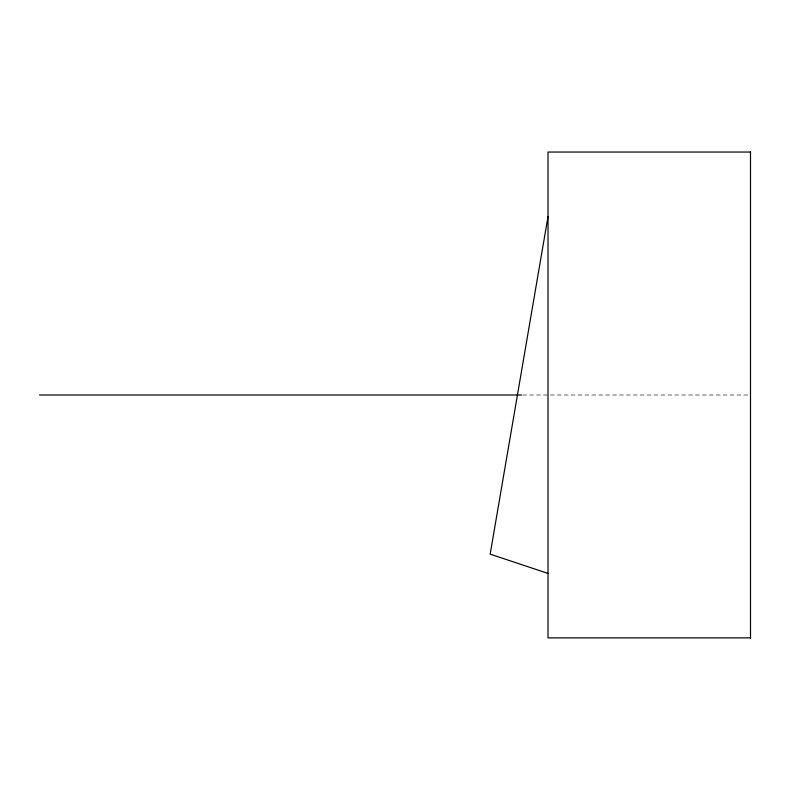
<?xml version="1.0" encoding="UTF-8"?>
<svg xmlns="http://www.w3.org/2000/svg" width="790" height="790" viewBox="0 0 790 790"><rect width="100%" height="100%" fill="white"/><g stroke="black" fill="none" stroke-linecap="round" stroke-linejoin="round"><path stroke-width="0.59" stroke-dasharray="3.95 2.96" d="M522.723 395L749.266 395"/><path stroke-width="1.19" d="M548.013 216.578L490.165 554.136L548.013 573.421M750.5 152.045L548.013 152.045L548.013 637.876L750.5 637.876M39.5 395L521.489 395M750.5 151.848L750.5 638.152"/></g></svg>
